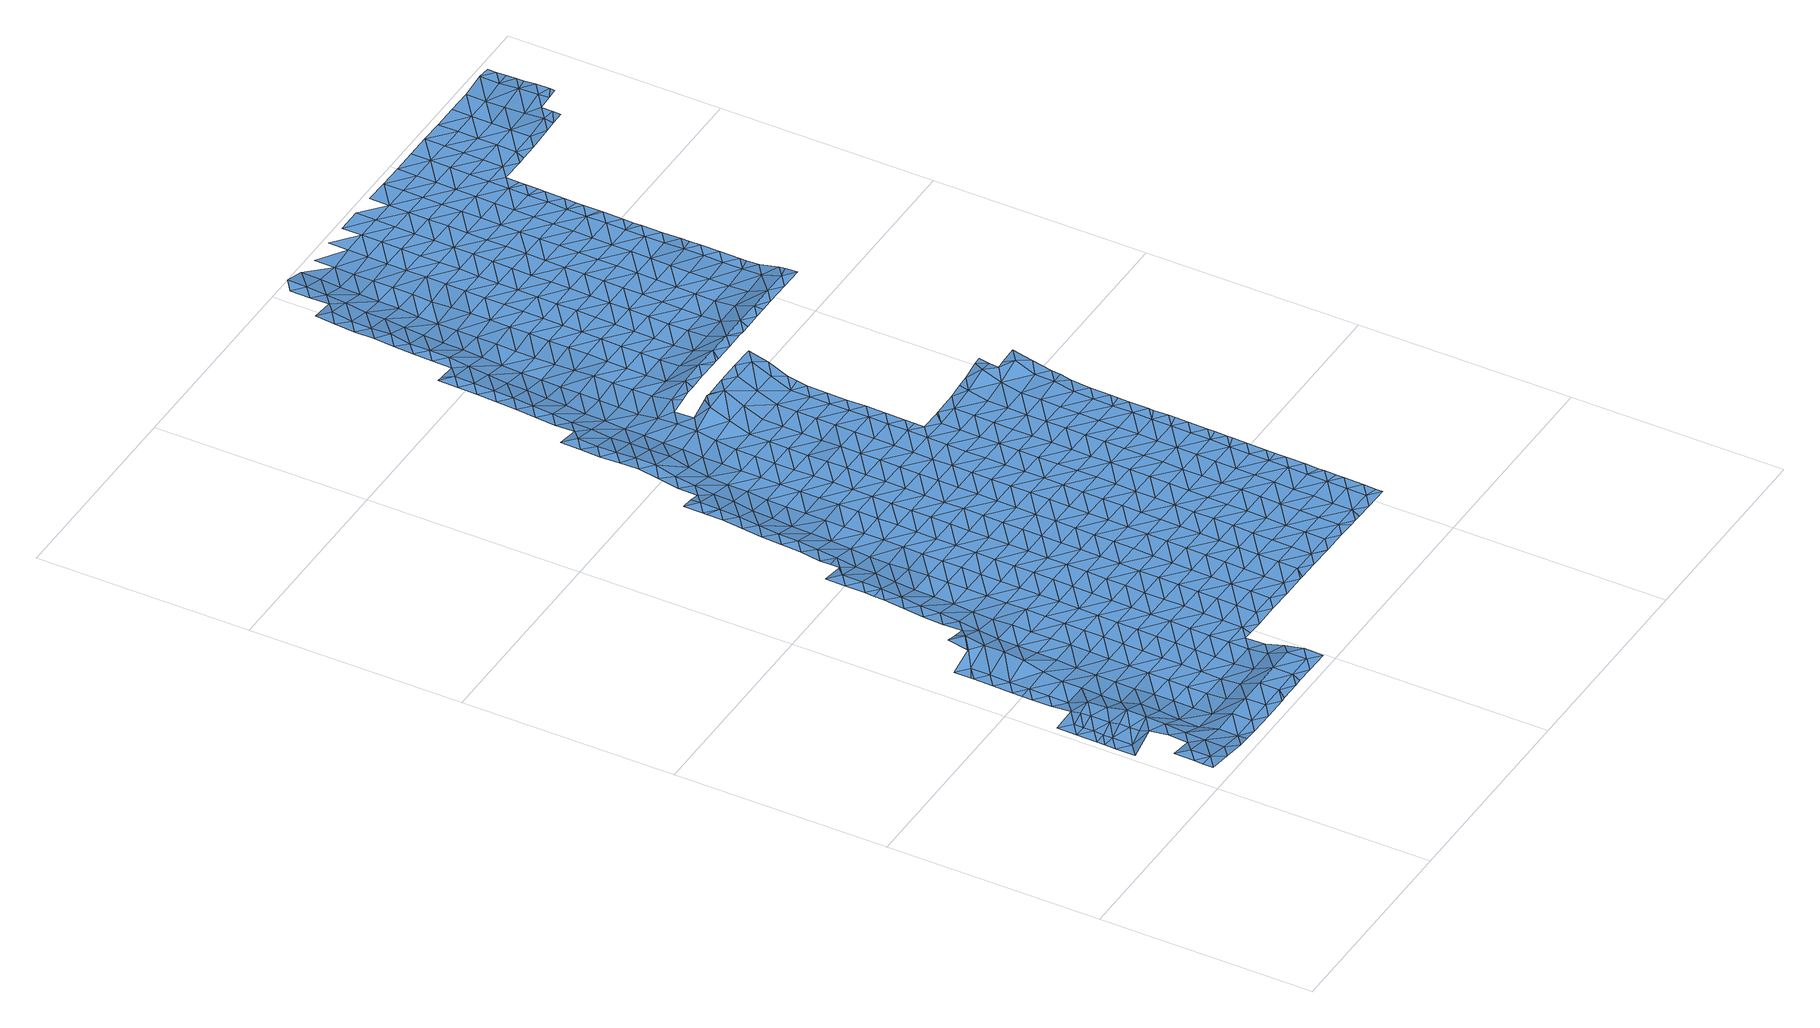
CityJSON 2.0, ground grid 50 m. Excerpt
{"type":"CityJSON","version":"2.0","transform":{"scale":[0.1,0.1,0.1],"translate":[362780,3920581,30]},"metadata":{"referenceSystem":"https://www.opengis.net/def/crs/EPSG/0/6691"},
"CityObjects":{
"waterbody1":{"type":"WaterBody","attributes":{"name":"9","class":"1140","function":"1","WaterBodyRiverFloodingRiskAttribute.description":"5","WaterBodyRiverFloodingRiskAttribute.rankOrg":"2","WaterBodyRiverFloodingRiskAttribute.adminType":"2","WaterBodyRiverFloodingRiskAttribute.scale":"L1"},"geometry":[{"type":"MultiSurface","lod":"1","boundaries":[[[0,1,2]],[[0,3,1]],[[2,4,5]],[[3,6,1]],[[2,1,4]],[[7,5,4]],[[6,8,1]],[[1,9,4]],[[9,7,4]],[[1,8,9]],[[6,10,8]],[[11,12,13]],[[7,14,15]],[[7,9,14]],[[11,13,16]],[[14,17,15]],[[18,8,10]],[[19,12,11]],[[20,15,17]],[[9,8,18]],[[16,21,11]],[[9,22,14]],[[23,24,25]],[[26,19,11]],[[24,20,17]],[[23,20,24]],[[18,10,27]],[[28,17,14]],[[26,11,21]],[[9,18,22]],[[22,28,14]],[[29,25,30]],[[31,18,27]],[[25,24,30]],[[21,29,30]],[[32,21,30]],[[26,21,32]],[[24,17,33]],[[34,35,26]],[[33,17,28]],[[33,36,24]],[[35,34,37]],[[34,26,32]],[[18,31,38]],[[22,39,28]],[[22,18,39]],[[30,24,40]],[[41,37,42]],[[39,18,38]],[[37,34,42]],[[28,43,33]],[[24,36,40]],[[44,34,32]],[[32,30,45]],[[38,31,46]],[[47,41,48]],[[41,42,48]],[[45,30,40]],[[49,50,47]],[[28,39,43]],[[43,51,33]],[[33,52,36]],[[34,53,42]],[[50,49,54]],[[49,47,48]],[[46,55,38]],[[44,32,45]],[[44,53,34]],[[56,57,54]],[[58,48,42]],[[36,59,40]],[[56,54,49]],[[52,59,36]],[[53,58,42]],[[33,51,52]],[[39,38,60]],[[48,58,49]],[[40,61,45]],[[62,57,56]],[[60,38,55]],[[43,39,60]],[[63,57,62]],[[59,61,40]],[[49,64,56]],[[45,65,44]],[[58,64,49]],[[66,67,68]],[[55,46,69]],[[66,63,67]],[[67,63,62]],[[61,65,45]],[[70,52,51]],[[43,60,71]],[[51,43,72]],[[64,73,56]],[[56,74,62]],[[43,71,72]],[[73,74,56]],[[75,59,52]],[[53,76,58]],[[53,44,76]],[[62,77,67]],[[78,79,69]],[[68,67,80]],[[55,69,79]],[[81,64,58]],[[51,72,70]],[[74,77,62]],[[44,65,76]],[[60,55,82]],[[59,83,61]],[[82,55,79]],[[52,70,75]],[[61,83,65]],[[81,58,76]],[[71,60,84]],[[64,85,73]],[[80,67,77]],[[79,78,86]],[[83,59,75]],[[60,82,84]],[[80,87,88]],[[72,89,70]],[[65,90,76]],[[85,64,81]],[[72,71,89]],[[83,90,65]],[[85,91,73]],[[73,92,74]],[[93,88,87]],[[80,77,87]],[[71,84,89]],[[70,94,75]],[[95,79,86]],[[96,93,87]],[[74,97,77]],[[82,79,95]],[[81,76,98]],[[82,99,84]],[[94,70,89]],[[92,97,74]],[[75,100,83]],[[95,86,101]],[[73,91,92]],[[102,87,77]],[[76,90,98]],[[98,103,81]],[[81,104,85]],[[103,104,81]],[[84,105,89]],[[100,75,94]],[[97,102,77]],[[83,106,90]],[[107,95,101]],[[96,87,108]],[[82,95,99]],[[85,104,91]],[[102,108,87]],[[89,109,94]],[[106,83,100]],[[84,99,105]],[[91,110,92]],[[106,111,90]],[[112,100,94]],[[113,95,107]],[[110,91,104]],[[89,105,109]],[[98,90,114]],[[108,115,116]],[[110,117,92]],[[92,118,97]],[[99,95,113]],[[114,119,98]],[[108,102,115]],[[120,94,109]],[[121,106,100]],[[90,111,114]],[[103,98,119]],[[122,113,107]],[[116,123,124]],[[97,125,102]],[[116,115,123]],[[118,92,117]],[[94,120,112]],[[99,113,126]],[[105,99,127]],[[128,115,102]],[[106,129,111]],[[104,103,130]],[[104,131,110]],[[132,124,133]],[[99,126,127]],[[124,123,133]],[[125,97,118]],[[100,112,121]],[[128,123,115]],[[103,119,130]],[[109,105,134]],[[109,135,120]],[[136,137,132]],[[138,113,122]],[[136,132,133]],[[126,113,138]],[[131,104,130]],[[105,127,134]],[[117,110,131]],[[128,102,125]],[[106,121,129]],[[139,133,123]],[[140,119,114]],[[141,142,137]],[[120,143,112]],[[114,111,144]],[[136,141,137]],[[142,141,145]],[[127,126,146]],[[109,134,135]],[[147,148,117]],[[126,138,146]],[[111,129,144]],[[112,149,121]],[[150,151,145]],[[119,152,130]],[[117,131,147]],[[118,117,148]],[[127,153,134]],[[123,128,139]],[[139,154,133]],[[153,127,146]],[[150,145,141]],[[152,131,130]],[[120,135,143]],[[125,118,148]],[[114,144,140]],[[136,133,154]],[[121,155,129]],[[156,135,134]],[[151,157,158]],[[154,159,136]],[[136,160,141]],[[156,134,153]],[[157,151,150]],[[161,147,131]],[[112,143,149]],[[128,125,162]],[[129,155,144]],[[119,140,152]],[[163,150,141]],[[125,148,162]],[[157,164,158]],[[156,165,135]],[[135,165,143]],[[121,149,155]],[[139,128,166]],[[160,136,159]],[[160,163,141]],[[147,167,148]],[[168,154,139]],[[131,152,161]],[[128,162,166]],[[140,144,169]],[[170,162,148]],[[143,171,149]],[[140,172,152]],[[167,147,161]],[[157,150,163]],[[165,171,143]],[[173,139,166]],[[144,155,169]],[[169,172,140]],[[174,159,154]],[[156,175,165]],[[164,157,176]],[[177,161,152]],[[178,166,162]],[[149,179,155]],[[168,139,173]],[[170,148,167]],[[157,180,176]],[[171,179,149]],[[172,177,152]],[[175,181,165]],[[157,163,180]],[[174,154,168]],[[174,182,159]],[[183,167,161]],[[178,162,170]],[[176,184,185]],[[186,163,160]],[[180,184,176]],[[166,187,173]],[[184,188,185]],[[160,159,182]],[[169,155,189]],[[190,183,161]],[[191,187,166]],[[190,161,177]],[[182,186,160]],[[191,166,178]],[[155,179,189]],[[192,193,188]],[[194,180,163]],[[167,195,170]],[[184,192,188]],[[173,196,168]],[[197,198,165]],[[165,181,197]],[[183,195,167]],[[199,169,189]],[[187,196,173]],[[171,165,198]],[[171,200,179]],[[172,169,201]],[[202,184,180]],[[170,203,178]],[[204,197,181]],[[168,205,174]],[[201,169,199]],[[195,203,170]],[[206,193,207]],[[196,205,168]],[[193,192,207]],[[177,172,208]],[[177,209,190]],[[163,186,194]],[[178,210,191]],[[174,211,182]],[[206,212,213]],[[212,206,207]],[[171,198,200]],[[203,210,178]],[[214,199,189]],[[172,201,208]],[[205,211,174]],[[202,180,194]],[[192,184,202]],[[189,179,215]],[[190,216,183]],[[192,217,207]],[[191,218,187]],[[182,219,186]],[[215,179,200]],[[213,220,221]],[[204,222,197]],[[210,218,191]],[[223,201,199]],[[177,208,209]],[[211,219,182]],[[219,194,186]],[[213,212,220]],[[183,224,195]],[[207,225,212]],[[187,226,196]],[[222,227,197]],[[192,202,217]],[[214,189,215]],[[221,228,229]],[[214,223,199]],[[216,224,183]],[[230,208,201]],[[190,209,216]],[[198,197,227]],[[231,202,194]],[[195,224,203]],[[198,232,200]],[[221,220,228]],[[196,226,205]],[[233,234,229]],[[235,222,204]],[[212,236,220]],[[219,231,194]],[[207,217,225]],[[225,236,212]],[[234,233,237]],[[208,230,209]],[[238,217,202]],[[203,239,210]],[[229,228,233]],[[187,218,226]],[[205,240,211]],[[224,239,203]],[[226,240,205]],[[215,200,232]],[[236,241,220]],[[242,216,209]],[[198,227,232]],[[243,218,210]],[[201,223,230]],[[244,237,245]],[[237,233,245]],[[230,242,209]],[[211,246,219]],[[238,202,231]],[[239,243,210]],[[240,246,211]],[[247,227,222]],[[214,215,248]],[[228,220,249]],[[228,250,233]],[[251,224,216]],[[252,226,218]],[[214,253,223]],[[247,222,235]],[[244,245,254]],[[255,231,219]],[[215,232,248]],[[249,250,228]],[[243,252,218]],[[225,256,236]],[[220,241,249]],[[246,255,219]],[[217,238,257]],[[225,217,256]],[[258,230,223]],[[233,259,245]],[[227,260,232]],[[253,214,248]],[[261,240,226]],[[251,216,242]],[[245,262,254]],[[224,263,239]],[[256,217,257]],[[253,258,223]],[[252,261,226]],[[255,264,231]],[[231,265,238]],[[266,242,230]],[[263,224,251]],[[227,247,260]],[[264,265,231]],[[260,267,232]],[[268,243,239]],[[269,257,238]],[[247,235,270]],[[261,271,240]],[[240,272,246]],[[233,250,259]],[[236,256,273]],[[262,245,259]],[[241,236,274]],[[275,268,239]],[[276,253,248]],[[271,272,240]],[[277,251,242]],[[265,269,238]],[[248,232,278]],[[279,252,243]],[[230,258,266]],[[239,263,275]],[[280,256,257]],[[236,273,274]],[[281,250,249]],[[246,282,255]],[[278,232,267]],[[262,283,284]],[[249,241,285]],[[286,260,247]],[[268,279,243]],[[283,262,259]],[[287,242,266]],[[272,282,246]],[[288,247,270]],[[269,280,257]],[[280,273,256]],[[289,261,252]],[[253,290,258]],[[285,241,274]],[[251,291,263]],[[288,286,247]],[[292,288,270]],[[293,259,250]],[[255,294,264]],[[276,248,278]],[[277,242,287]],[[284,295,296]],[[297,266,258]],[[282,294,255]],[[284,283,295]],[[281,249,285]],[[298,274,273]],[[299,300,296]],[[259,293,283]],[[264,301,265]],[[290,253,276]],[[302,288,292]],[[289,252,279]],[[299,296,295]],[[251,277,291]],[[294,301,264]],[[267,260,303]],[[293,250,281]],[[275,263,304]],[[305,269,265]],[[306,273,280]],[[271,261,307]],[[271,308,272]],[[303,260,286]],[[309,310,300]],[[297,311,266]],[[311,277,287]],[[304,312,275]],[[258,290,297]],[[263,291,304]],[[301,305,265]],[[278,267,313]],[[305,280,269]],[[298,273,306]],[[261,289,307]],[[285,274,298]],[[287,266,311]],[[314,281,285]],[[300,299,309]],[[295,283,315]],[[268,275,312]],[[268,316,279]],[[317,286,288]],[[315,283,293]],[[313,267,303]],[[276,278,313]],[[310,318,319]],[[316,289,279]],[[276,320,290]],[[308,271,307]],[[282,272,308]],[[318,310,309]],[[321,306,280]],[[282,322,294]],[[299,295,323]],[[314,285,298]],[[308,322,282]],[[281,324,293]],[[288,302,317]],[[314,324,281]],[[291,277,325]],[[295,315,323]],[[316,268,312]],[[320,276,313]],[[319,326,327]],[[291,328,304]],[[326,319,318]],[[289,329,307]],[[277,311,325]],[[325,328,291]],[[294,330,301]],[[321,280,305]],[[322,330,294]],[[303,286,331]],[[297,290,332]],[[333,318,309]],[[331,286,317]],[[324,334,293]],[[335,313,303]],[[299,323,336]],[[332,290,320]],[[309,299,337]],[[302,338,317]],[[297,339,311]],[[304,340,312]],[[329,289,316]],[[298,306,341]],[[342,314,298]],[[307,343,308]],[[344,327,345]],[[315,293,334]],[[301,346,305]],[[327,326,345]],[[337,299,336]],[[341,306,321]],[[330,346,301]],[[347,323,315]],[[348,326,318]],[[349,325,311]],[[339,297,332]],[[340,304,328]],[[303,331,350]],[[351,321,305]],[[313,352,320]],[[308,353,322]],[[354,317,338]],[[340,355,312]],[[333,309,337]],[[342,298,341]],[[307,329,343]],[[348,345,326]],[[356,344,345]],[[335,303,350]],[[346,351,305]],[[335,352,313]],[[357,336,323]],[[342,358,314]],[[315,334,359]],[[355,360,312]],[[317,361,331]],[[320,362,332]],[[353,308,343]],[[311,339,349]],[[349,363,325]],[[316,312,360]],[[364,341,321]],[[348,318,333]],[[353,365,322]],[[322,366,330]],[[361,350,331]],[[315,359,347]],[[317,354,367]],[[351,368,321]],[[324,314,369]],[[370,356,345]],[[371,339,332]],[[348,370,345]],[[372,340,328]],[[328,325,373]],[[357,374,336]],[[329,316,375]],[[376,342,341]],[[314,358,369]],[[377,359,334]],[[330,378,346]],[[323,347,357]],[[362,320,352]],[[373,325,363]],[[317,367,361]],[[334,324,379]],[[375,316,360]],[[337,336,374]],[[375,380,329]],[[381,349,339]],[[354,382,367]],[[383,355,340]],[[364,321,368]],[[379,324,369]],[[322,365,366]],[[384,351,346]],[[374,385,337]],[[343,329,380]],[[335,350,386]],[[387,352,335]],[[371,332,362]],[[372,328,373]],[[386,350,361]],[[359,388,347]],[[333,337,385]],[[333,389,348]],[[378,384,346]],[[390,360,355]],[[391,356,370]],[[376,341,364]],[[392,356,391]],[[377,334,379]],[[330,366,378]],[[385,389,333]],[[353,343,393]],[[394,395,392]],[[358,342,396]],[[363,349,381]],[[367,397,361]],[[391,394,392]],[[387,335,386]],[[383,390,355]],[[352,398,362]],[[339,371,381]],[[397,367,382]],[[340,372,383]],[[384,399,351]],[[387,398,352]],[[360,390,375]],[[396,342,376]],[[343,380,393]],[[388,359,377]],[[370,348,389]],[[365,353,400]],[[401,379,369]],[[365,402,366]],[[403,386,361]],[[368,351,399]],[[369,358,404]],[[405,406,363]],[[406,372,373]],[[394,407,395]],[[357,347,408]],[[405,363,381]],[[395,407,409]],[[389,410,370]],[[397,403,361]],[[411,397,382]],[[399,412,368]],[[398,413,362]],[[404,358,396]],[[353,393,400]],[[404,401,369]],[[373,363,406]],[[408,347,388]],[[374,357,408]],[[414,376,364]],[[391,370,410]],[[415,394,391]],[[366,416,378]],[[364,368,412]],[[371,362,413]],[[417,381,371]],[[418,419,409]],[[420,383,372]],[[380,375,421]],[[386,422,387]],[[421,375,390]],[[412,414,364]],[[414,396,376]],[[418,409,407]],[[365,400,402]],[[377,379,401]],[[406,420,372]],[[378,416,384]],[[385,374,423]],[[424,422,386]],[[423,374,408]],[[411,425,397]],[[424,386,403]],[[394,426,407]],[[427,390,383]],[[418,428,419]],[[417,371,413]],[[393,380,429]],[[430,405,381]],[[391,410,415]],[[431,399,384]],[[429,380,421]],[[417,432,381]],[[433,404,396]],[[366,402,416]],[[388,377,434]],[[435,408,388]],[[436,419,428]],[[389,385,437]],[[434,377,401]],[[416,431,384]],[[437,385,423]],[[438,421,390]],[[428,439,436]],[[400,393,440]],[[441,397,425]],[[394,415,426]],[[436,439,442]],[[398,387,443]],[[407,444,418]],[[445,412,399]],[[383,420,427]],[[433,396,414]],[[393,429,440]],[[410,389,446]],[[403,397,441]],[[404,447,401]],[[431,445,399]],[[448,441,425]],[[423,408,449]],[[446,389,437]],[[450,415,410]],[[403,451,424]],[[452,407,426]],[[388,434,435]],[[387,422,443]],[[453,454,442]],[[413,455,417]],[[381,432,430]],[[402,400,456]],[[457,420,406]],[[458,437,423]],[[438,390,427]],[[413,398,455]],[[459,429,421]],[[406,405,460]],[[461,434,401]],[[447,404,433]],[[400,440,456]],[[458,423,449]],[[462,422,424]],[[442,439,453]],[[463,408,435]],[[453,464,454]],[[455,398,443]],[[444,465,418]],[[445,466,412]],[[412,467,414]],[[468,410,446]],[[449,408,463]],[[447,461,401]],[[469,426,415]],[[407,452,444]],[[470,439,428]],[[405,430,460]],[[403,441,451]],[[451,462,424]],[[471,421,438]],[[428,418,465]],[[466,467,412]],[[472,440,429]],[[448,473,441]],[[420,474,427]],[[450,410,468]],[[402,456,475]],[[416,402,476]],[[477,435,434]],[[465,470,428]],[[432,417,478]],[[479,446,437]],[[414,480,433]],[[461,481,434]],[[459,421,471]],[[482,437,458]],[[483,430,432]],[[484,464,453]],[[476,402,475]],[[406,460,457]],[[462,485,422]],[[427,474,438]],[[417,455,478]],[[467,480,414]],[[478,486,432]],[[487,449,463]],[[488,456,440]],[[481,477,434]],[[482,479,437]],[[469,415,450]],[[431,416,489]],[[473,490,441]],[[491,468,446]],[[433,492,447]],[[435,493,463]],[[494,471,438]],[[443,495,455]],[[496,482,458]],[[472,429,459]],[[441,497,451]],[[420,457,474]],[[452,426,498]],[[443,422,495]],[[499,484,453]],[[453,439,499]],[[480,492,433]],[[416,476,489]],[[477,493,435]],[[474,494,438]],[[479,491,446]],[[498,426,469]],[[445,431,500]],[[499,439,470]],[[483,432,486]],[[460,430,483]],[[493,501,463]],[[502,450,468]],[[487,463,501]],[[422,485,495]],[[503,459,471]],[[488,440,472]],[[475,456,488]],[[451,504,462]],[[444,452,505]],[[483,506,460]],[[431,489,500]],[[494,503,471]],[[497,441,490]],[[491,502,468]],[[497,504,451]],[[507,482,496]],[[505,452,498]],[[466,445,508]],[[478,455,509]],[[510,470,465]],[[461,447,511]],[[457,460,506]],[[512,469,450]],[[461,513,481]],[[462,504,485]],[[509,455,495]],[[514,472,459]],[[499,515,484]],[[476,475,516]],[[465,444,510]],[[511,447,492]],[[511,513,461]],[[513,477,481]],[[490,473,517]],[[445,500,508]],[[503,514,459]],[[518,479,482]],[[467,519,480]],[[520,484,515]],[[521,501,493]],[[475,488,516]],[[507,518,482]],[[467,466,519]],[[522,523,478]],[[524,499,470]],[[525,500,489]],[[474,457,526]],[[444,505,510]],[[522,478,509]],[[527,488,472]],[[515,528,520]],[[517,529,490]],[[489,476,530]],[[520,528,531]],[[510,524,470]],[[486,478,523]],[[457,506,526]],[[532,493,477]],[[490,533,497]],[[466,508,519]],[[514,527,472]],[[534,525,489]],[[535,491,479]],[[480,536,492]],[[537,521,493]],[[512,450,502]],[[476,516,530]],[[498,469,512]],[[519,536,480]],[[523,538,486]],[[539,515,499]],[[540,508,500]],[[513,532,477]],[[495,541,509]],[[490,529,533]],[[518,535,479]],[[542,506,483]],[[485,504,543]],[[495,485,541]],[[544,500,525]],[[483,486,538]],[[545,511,492]],[[507,546,518]],[[547,516,488]],[[534,489,530]],[[474,526,548]],[[494,474,549]],[[497,550,504]],[[540,500,544]],[[551,502,491]],[[552,531,553]],[[541,485,543]],[[505,498,554]],[[550,497,533]],[[531,528,553]],[[538,542,483]],[[555,519,508]],[[554,498,512]],[[532,556,493]],[[509,557,522]],[[558,518,546]],[[539,499,524]],[[559,547,488]],[[474,548,549]],[[541,557,509]],[[559,488,527]],[[555,508,540]],[[560,530,516]],[[493,556,537]],[[503,494,561]],[[504,562,543]],[[563,504,550]],[[564,512,502]],[[565,552,566]],[[510,505,567]],[[552,553,566]],[[551,491,535]],[[492,536,545]],[[528,515,568]],[[526,506,542]],[[562,504,563]],[[569,523,522]],[[568,515,539]],[[570,525,534]],[[547,560,516]],[[505,554,567]],[[494,549,561]],[[562,571,543]],[[572,541,543]],[[565,573,574]],[[513,511,575]],[[528,576,553]],[[514,503,577]],[[536,519,578]],[[514,579,527]],[[575,511,545]],[[558,580,518]],[[519,555,578]],[[581,554,512]],[[530,582,534]],[[524,510,583]],[[584,569,522]],[[518,580,535]],[[569,538,523]],[[565,566,573]],[[564,502,551]],[[585,576,528]],[[548,526,586]],[[587,545,536]],[[556,588,537]],[[585,528,568]],[[543,571,572]],[[586,526,542]],[[560,582,530]],[[510,567,583]],[[503,561,577]],[[522,557,584]],[[589,557,541]],[[532,513,590]],[[553,591,566]],[[572,589,541]],[[527,592,559]],[[590,513,575]],[[536,578,587]],[[570,534,593]],[[594,574,595]],[[574,573,595]],[[581,512,564]],[[576,591,553]],[[549,548,596]],[[597,567,554]],[[532,598,556]],[[580,599,535]],[[535,600,551]],[[596,548,586]],[[545,601,575]],[[524,583,602]],[[514,577,579]],[[539,524,603]],[[569,604,538]],[[539,605,568]],[[559,592,547]],[[606,584,557]],[[601,545,587]],[[593,534,582]],[[599,600,535]],[[607,606,557]],[[608,594,595]],[[609,597,554]],[[607,557,589]],[[610,594,608]],[[542,538,604]],[[609,554,581]],[[532,590,611]],[[561,549,612]],[[613,583,567]],[[580,558,614]],[[524,602,603]],[[551,615,564]],[[601,616,575]],[[617,586,542]],[[612,549,596]],[[575,616,590]],[[527,579,592]],[[568,618,585]],[[547,619,560]],[[620,569,584]],[[598,532,611]],[[573,566,621]],[[556,598,588]],[[606,620,584]],[[600,615,551]],[[592,619,547]],[[582,622,593]],[[623,617,542]],[[577,561,624]],[[625,580,614]],[[616,626,590]],[[539,603,605]],[[623,542,604]],[[564,627,581]],[[628,596,586]],[[566,591,621]],[[624,561,612]],[[585,629,576]],[[560,630,582]],[[631,604,569]],[[595,573,632]],[[595,633,608]],[[615,627,564]],[[619,630,560]],[[611,590,634]],[[610,608,635]],[[613,567,597]],[[580,636,599]],[[637,569,620]],[[617,628,586]],[[590,626,634]],[[632,573,621]],[[636,580,625]],[[579,577,638]],[[568,605,618]],[[576,629,591]],[[581,639,609]],[[640,612,596]],[[602,583,641]],[[611,642,598]],[[569,637,631]],[[643,623,604]],[[577,624,638]],[[642,611,634]],[[627,639,581]],[[639,597,609]],[[644,643,604]],[[636,625,645]],[[641,583,613]],[[644,604,631]],[[628,640,596]],[[603,646,605]],[[588,598,647]],[[585,618,629]],[[582,648,622]],[[595,632,633]],[[603,602,646]],[[635,608,633]],[[649,617,623]],[[579,638,650]],[[600,599,651]],[[592,579,652]],[[647,598,642]],[[643,649,623]],[[582,630,648]],[[653,613,597]],[[651,599,636]],[[621,591,654]],[[624,612,640]],[[655,632,621]],[[602,641,646]],[[652,579,650]],[[651,656,600]],[[605,657,618]],[[591,629,654]],[[649,658,617]],[[636,645,659]],[[615,600,656]],[[619,592,660]],[[661,641,613]],[[617,662,628]],[[663,635,664]],[[635,633,664]],[[653,597,639]],[[638,624,665]],[[622,648,666]],[[667,633,632]],[[660,592,652]],[[656,668,615]],[[618,669,629]],[[655,621,654]],[[665,624,640]],[[664,670,663]],[[605,646,657]],[[657,669,618]],[[617,658,662]],[[663,670,671]],[[665,672,638]],[[673,651,636]],[[674,640,628]],[[627,615,668]],[[630,619,675]],[[676,646,641]],[[677,674,628]],[[677,628,662]],[[661,613,653]],[[673,636,659]],[[650,638,672]],[[675,619,660]],[[668,678,627]],[[648,630,675]],[[679,654,629]],[[667,632,655]],[[661,676,641]],[[666,648,680]],[[639,627,678]],[[674,681,640]],[[682,671,670]],[[683,657,646]],[[684,656,651]],[[640,681,665]],[[664,633,685]],[[652,650,686]],[[687,673,659]],[[678,688,639]],[[648,689,680]],[[685,633,667]],[[686,650,672]],[[676,683,646]],[[690,670,664]],[[629,669,691]],[[689,648,675]],[[654,692,655]],[[681,693,665]],[[653,639,688]],[[694,651,673]],[[695,668,656]],[[665,696,672]],[[679,629,691]],[[679,692,654]],[[697,690,664]],[[660,652,698]],[[699,669,657]],[[700,675,660]],[[701,667,655]],[[697,664,685]],[[702,682,670]],[[696,665,693]],[[684,651,694]],[[652,686,698]],[[703,704,653]],[[705,699,657]],[[706,680,689]],[[672,707,686]],[[692,701,655]],[[675,708,689]],[[705,657,683]],[[673,687,709]],[[653,688,703]],[[661,653,704]],[[661,710,676]],[[700,660,698]],[[672,696,707]],[[695,656,684]],[[700,711,675]],[[712,698,686]],[[704,710,661]],[[713,706,689]],[[714,694,673]],[[699,715,669]],[[678,668,716]],[[713,689,708]],[[717,679,691]],[[676,718,683]],[[670,690,702]],[[691,669,715]],[[686,707,712]],[[708,675,711]],[[685,667,719]],[[720,714,673]],[[716,668,695]],[[673,709,720]],[[710,718,676]],[[718,705,683]],[[721,706,713]],[[722,698,712]],[[688,678,723]],[[667,701,719]],[[700,698,724]],[[709,725,720]],[[726,708,711]],[[679,727,692]],[[697,685,728]],[[684,694,714]],[[698,722,724]],[[723,678,716]],[[729,699,705]],[[717,691,715]],[[717,727,679]],[[700,730,711]],[[728,685,719]],[[703,688,731]],[[730,700,724]],[[692,727,701]],[[725,732,720]],[[733,726,711]],[[690,697,734]],[[695,684,735]],[[731,688,723]],[[704,703,731]],[[736,715,699]],[[737,719,701]],[[738,711,730]],[[734,697,728]],[[729,705,718]],[[684,714,735]],[[702,690,734]],[[711,738,733]],[[716,695,739]],[[732,740,720]],[[710,704,741]],[[742,714,720]],[[736,699,729]],[[695,735,739]],[[715,743,717]],[[737,701,727]],[[704,731,741]],[[741,744,710]],[[719,745,728]],[[736,743,715]],[[740,742,720]],[[723,716,746]],[[718,710,744]],[[747,729,718]],[[748,740,732]],[[716,739,746]],[[745,719,737]],[[744,747,718]],[[727,717,749]],[[734,728,750]],[[735,714,751]],[[723,746,752]],[[731,723,753]],[[750,728,745]],[[754,740,748]],[[717,743,749]],[[751,714,742]],[[753,723,752]],[[755,756,729]],[[737,727,757]],[[758,734,759]],[[739,735,760]],[[757,727,749]],[[741,731,761]],[[741,762,744]],[[759,734,750]],[[729,747,755]],[[736,729,756]],[[736,763,743]],[[757,764,737]],[[737,765,745]],[[766,742,740]],[[760,735,751]],[[746,739,760]],[[754,766,740]],[[761,731,753]],[[756,763,736]],[[764,765,737]],[[767,750,745]],[[752,746,768]],[[762,741,761]],[[762,769,744]],[[769,755,747]],[[765,767,745]],[[746,760,768]],[[770,757,749]],[[747,744,769]],[[749,743,771]],[[751,742,772]],[[750,773,759]],[[772,742,766]],[[754,774,766]],[[767,773,750]],[[773,775,759]],[[743,763,771]],[[752,768,776]],[[753,752,777]],[[757,770,764]],[[760,751,778]],[[777,752,776]],[[761,753,777]],[[779,780,755]],[[780,763,756]],[[770,749,771]],[[751,772,778]],[[777,781,761]],[[755,769,779]],[[756,755,780]],[[768,760,782]],[[762,761,781]],[[783,769,762]],[[765,764,784]],[[785,766,774]],[[760,778,782]],[[763,786,771]],[[781,783,762]],[[765,787,767]],[[780,786,763]],[[764,770,784]],[[784,787,765]],[[785,788,766]],[[789,779,769]],[[772,788,778]],[[772,766,788]],[[768,782,790]],[[776,768,791]],[[792,785,774]],[[787,793,767]],[[791,768,790]],[[770,771,794]],[[795,781,777]],[[773,767,793]],[[796,797,773]],[[777,776,798]],[[799,784,770]],[[769,783,789]],[[771,786,794]],[[793,796,773]],[[782,778,800]],[[798,776,791]],[[800,778,788]],[[801,802,779]],[[803,799,770]],[[803,770,794]],[[804,787,784]],[[779,789,801]],[[780,779,802]],[[780,805,786]],[[785,806,788]],[[807,785,792]],[[790,782,808]],[[795,777,798]],[[783,781,795]],[[808,782,800]],[[802,805,780]],[[785,807,806]],[[786,805,794]],[[809,797,796]],[[791,790,810]],[[811,788,806]],[[789,783,812]],[[800,788,811]],[[810,790,808]],[[804,784,799]],[[804,813,787]],[[783,795,812]],[[793,813,796]],[[800,814,808]],[[793,787,813]],[[798,791,815]],[[800,811,816]],[[801,789,817]],[[815,791,810]],[[803,794,818]],[[800,816,814]],[[789,812,817]],[[796,819,809]],[[814,820,808]],[[794,805,818]],[[803,821,799]],[[808,820,810]],[[813,819,796]],[[802,801,822]],[[823,803,818]],[[798,815,824]],[[795,798,825]],[[799,821,804]],[[801,817,822]],[[822,826,802]],[[820,827,810]],[[810,827,815]],[[812,795,825]],[[805,802,826]],[[821,803,823]],[[798,824,825]],[[805,828,818]],[[827,829,815]],[[826,828,805]],[[829,830,815]],[[815,830,824]],[[813,804,831]],[[832,823,818]],[[812,825,833]],[[817,812,834]],[[835,825,824]],[[830,835,824]],[[804,821,831]],[[812,833,834]],[[819,813,836]],[[822,837,826]],[[836,813,831]],[[822,817,837]],[[818,828,838]],[[819,839,840]],[[841,825,835]],[[832,818,838]],[[832,842,823]],[[842,831,821]],[[833,825,841]],[[817,834,837]],[[843,839,819]],[[843,819,836]],[[844,834,833]],[[821,823,842]],[[845,833,841]],[[828,826,846]],[[847,838,828]],[[846,826,837]],[[833,845,844]],[[831,848,836]],[[842,848,831]],[[849,834,844]],[[837,834,849]],[[847,828,846]],[[836,850,843]],[[847,851,838]],[[838,852,832]],[[848,850,836]],[[853,837,849]],[[854,837,853]],[[846,837,854]],[[832,852,842]],[[843,855,839]],[[846,854,856]],[[857,848,842]],[[847,846,858]],[[858,846,856]],[[838,851,852]],[[843,850,855]],[[851,847,859]],[[857,842,852]],[[847,858,859]],[[860,839,855]],[[851,861,852]],[[862,851,859]],[[863,864,848]],[[851,862,861]],[[848,857,863]],[[861,865,852]],[[850,848,864]],[[852,866,857]],[[864,867,850]],[[867,860,855]],[[852,865,866]],[[855,850,867]],[[866,868,857]],[[857,868,863]],[[867,869,860]],[[864,863,870]],[[870,863,868]],[[866,871,868]],[[867,864,872]],[[872,864,870]],[[871,873,868]],[[874,870,868]],[[867,872,875]],[[869,867,876]],[[877,873,871]],[[867,875,876]],[[874,868,873]],[[872,870,874]],[[878,873,877]],[[874,879,872]],[[875,872,879]],[[880,876,875]],[[880,875,879]],[[881,873,878]],[[873,882,874]],[[880,883,876]],[[882,879,874]],[[884,881,878]],[[882,873,881]],[[885,880,879]],[[886,885,879]],[[885,883,880]],[[879,882,886]],[[887,881,884]],[[885,888,883]],[[882,881,887]],[[889,887,884]],[[882,887,890]],[[886,882,891]],[[886,892,885]],[[893,887,889]],[[882,890,891]],[[894,890,887]],[[893,889,895]],[[894,887,893]],[[886,891,892]],[[888,885,896]],[[885,892,896]],[[897,890,894]],[[898,897,894]],[[891,890,899]],[[899,890,897]],[[892,891,899]],[[900,896,892]],[[892,899,901]],[[897,898,902]],[[902,898,903]],[[897,904,899]],[[900,892,901]],[[897,902,904]],[[899,905,901]],[[906,905,899]],[[899,904,906]],[[907,901,905]],[[900,901,908]],[[901,907,908]],[[908,909,900]]]}]},
"waterbody2":{"type":"WaterBody","attributes":{"name":"9","class":"1140","function":"1","WaterBodyRiverFloodingRiskAttribute.description":"5","WaterBodyRiverFloodingRiskAttribute.rankOrg":"1","WaterBodyRiverFloodingRiskAttribute.adminType":"2","WaterBodyRiverFloodingRiskAttribute.scale":"L1"},"geometry":[{"type":"MultiSurface","lod":"1","boundaries":[[[910,911,912]],[[16,912,21]],[[25,912,911]],[[29,912,25]],[[912,29,21]],[[911,23,25]],[[23,911,20]],[[20,911,913]],[[910,913,911]],[[914,910,912]],[[16,914,912]],[[914,16,13]]]}]},
"waterbody3":{"type":"WaterBody","attributes":{"name":"9","class":"1140","function":"1","WaterBodyRiverFloodingRiskAttribute.description":"5","WaterBodyRiverFloodingRiskAttribute.rankOrg":"3","WaterBodyRiverFloodingRiskAttribute.adminType":"2","WaterBodyRiverFloodingRiskAttribute.scale":"L1"},"geometry":[{"type":"MultiSurface","lod":"1","boundaries":[[[915,12,19]],[[35,19,26]],[[12,915,916]],[[35,37,915]],[[19,35,915]],[[37,916,915]]]}]}
},
"vertices":[
[8,39,55],[37,37,55],[9,60,55],[8,14,55],[37,83,55],[9,107,55],[65,13,46],[66,106,46],[93,36,42],[94,82,42],[121,12,38],[41,314,14],[13,338,14],[12,291,14],[95,128,44],[67,152,47],[40,291,14],[95,175,49],[150,35,33],[41,337,14],[67,198,40],[69,291,26],[151,81,33],[68,221,32],[96,221,49],[68,244,32],[70,337,25],[148,12,36],[151,127,20],[68,267,32],[97,267,49],[178,12,34],[98,313,38],[152,174,22],[98,359,35],[70,360,25],[153,220,26],[70,383,19],[207,34,35],[208,80,35],[154,266,26],[71,429,14],[99,406,14],[208,127,16],[155,359,13],[154,312,13],[235,11,35],[72,475,14],[100,452,14],[100,498,14],[72,499,14],[209,173,13],[210,219,13],[156,405,14],[72,522,14],[264,33,36],[101,544,14],[73,568,14],[156,451,14],[210,265,13],[264,80,36],[211,311,10],[102,591,14],[74,614,14],[157,497,20],[212,358,9],[74,621,14],[103,637,14],[75,660,14],[292,10,37],[266,218,13],[265,126,16],[266,172,13],[158,543,33],[159,590,36],[267,264,13],[212,404,10],[159,636,36],[302,10,38],[320,32,38],[131,659,34],[213,450,10],[321,79,38],[268,311,13],[322,125,17],[214,496,13],[348,9,39],[160,682,42],[131,660,34],[322,171,13],[269,357,13],[215,543,13],[215,589,14],[132,706,42],[323,217,14],[377,32,40],[157,705,36],[216,635,14],[269,403,14],[378,78,40],[324,264,14],[366,9,40],[217,681,19],[270,449,14],[271,495,14],[378,124,19],[325,310,13],[405,8,41],[189,705,28],[379,170,14],[271,542,13],[325,356,14],[381,263,14],[434,31,41],[326,402,14],[217,727,25],[189,751,27],[272,588,12],[273,634,12],[327,448,14],[380,216,14],[381,309,14],[462,7,41],[218,774,29],[190,797,29],[273,680,10],[435,77,41],[435,123,20],[274,727,11],[382,355,14],[327,495,14],[328,541,14],[191,843,32],[219,820,29],[436,169,14],[437,216,14],[220,866,34],[192,890,36],[463,53,41],[275,773,14],[383,448,14],[220,912,37],[192,913,37],[437,262,14],[383,401,14],[192,936,38],[463,100,31],[329,587,14],[330,633,14],[438,308,14],[221,958,38],[193,982,38],[384,494,15],[464,146,17],[276,819,14],[439,354,15],[465,192,14],[222,1005,38],[194,1028,38],[276,865,15],[277,911,17],[385,540,15],[330,679,14],[278,958,21],[246,1027,30],[493,215,14],[331,726,14],[386,586,15],[332,818,14],[439,400,15],[386,632,15],[494,261,14],[440,447,15],[332,772,14],[333,864,14],[486,192,14],[250,1027,30],[441,493,15],[387,679,15],[495,307,15],[278,1004,21],[521,191,14],[334,911,11],[442,585,16],[279,1050,26],[251,1048,29],[334,957,9],[388,771,14],[251,1074,29],[496,353,16],[442,539,16],[388,725,14],[280,1096,30],[252,1120,34],[335,1003,9],[443,632,16],[389,817,14],[550,214,15],[551,260,15],[496,400,15],[552,306,15],[497,446,15],[336,1049,12],[444,678,16],[578,190,15],[390,863,14],[253,1166,35],[281,1142,35],[498,492,16],[498,538,16],[444,724,16],[390,910,14],[281,1189,35],[253,1212,38],[553,399,16],[552,352,16],[499,584,17],[337,1095,14],[445,770,15],[391,956,14],[282,1235,39],[254,1258,42],[607,213,15],[554,445,16],[500,631,17],[337,1142,16],[446,816,15],[608,259,15],[283,1281,43],[255,1305,45],[554,491,16],[392,1002,14],[608,305,15],[283,1327,46],[255,1342,46],[635,189,15],[338,1188,16],[255,1351,46],[393,1048,14],[500,677,16],[447,863,15],[339,1234,19],[555,537,17],[501,723,17],[256,1397,46],[284,1374,46],[447,909,15],[664,212,15],[609,352,16],[339,1280,22],[340,1326,28],[556,584,18],[502,769,16],[610,398,16],[287,1397,41],[448,955,15],[394,1141,12],[393,1095,13],[610,444,16],[341,1373,28],[664,258,15],[503,816,16],[313,1396,36],[556,630,18],[449,1001,15],[449,1047,15],[611,490,17],[665,305,16],[558,722,17],[450,1094,15],[692,189,15],[503,862,15],[504,908,15],[395,1187,12],[395,1233,12],[557,676,17],[666,397,17],[613,583,18],[666,351,16],[559,768,17],[451,1140,15],[397,1326,15],[505,954,16],[342,1419,33],[314,1442,36],[396,1279,12],[721,257,15],[612,536,18],[720,211,15],[559,815,17],[667,443,17],[613,629,18],[700,188,15],[398,1372,15],[505,1000,16],[342,1465,40],[314,1489,45],[668,489,17],[452,1232,14],[343,1511,51],[315,1535,51],[506,1047,15],[748,188,15],[722,304,15],[614,675,18],[507,1093,16],[451,1186,15],[560,861,17],[561,907,17],[344,1558,51],[316,1581,49],[669,536,18],[615,721,18],[722,350,16],[453,1279,13],[398,1418,18],[615,768,18],[777,210,15],[344,1604,48],[316,1627,47],[723,396,17],[508,1139,16],[561,953,16],[399,1464,25],[454,1325,13],[669,582,18],[345,1650,46],[317,1674,48],[670,628,18],[616,814,18],[562,1000,16],[778,257,15],[724,442,17],[401,1603,33],[454,1371,13],[779,349,16],[400,1510,35],[400,1557,35],[803,187,15],[725,489,17],[671,674,18],[508,1185,16],[509,1231,15],[617,860,17],[318,1720,49],[346,1696,49],[563,1046,16],[456,1463,13],[402,1649,30],[725,535,18],[779,303,15],[564,1092,16],[780,395,17],[617,906,17],[805,187,15],[671,720,18],[374,1719,40],[456,1510,15],[510,1278,13],[455,1417,14],[672,767,18],[835,256,15],[781,441,17],[726,581,18],[565,1184,16],[618,952,16],[619,999,16],[834,210,15],[564,1138,16],[510,1324,13],[403,1695,34],[781,488,17],[727,673,18],[727,627,18],[457,1556,15],[673,813,18],[566,1231,15],[512,1416,13],[620,1045,16],[511,1370,13],[674,859,17],[782,534,17],[862,186,15],[728,720,18],[620,1091,16],[458,1602,16],[835,302,15],[836,348,16],[512,1463,19],[459,1648,15],[729,766,18],[403,1742,34],[375,1765,37],[674,905,17],[404,1788,39],[376,1811,40],[566,1277,13],[891,209,15],[837,394,16],[621,1137,16],[675,952,17],[568,1369,13],[676,998,17],[891,255,15],[567,1323,13],[783,580,17],[783,626,17],[405,1834,41],[513,1509,25],[377,1858,43],[459,1694,18],[902,185,15],[622,1183,16],[837,441,16],[622,1230,16],[460,1741,18],[676,1044,16],[838,487,16],[405,1880,45],[377,1904,45],[784,673,18],[730,812,18],[893,347,15],[514,1555,25],[892,301,15],[919,185,15],[461,1787,22],[785,719,18],[406,1926,45],[730,858,17],[840,579,17],[677,1090,16],[839,533,17],[623,1276,14],[569,1415,14],[569,1462,31],[378,1950,46],[515,1601,22],[786,765,17],[407,1973,47],[731,904,17],[947,208,14],[379,1996,47],[893,394,16],[462,1879,26],[678,1136,16],[515,1647,15],[624,1322,14],[935,185,14],[542,1531,31],[517,1740,15],[948,254,14],[461,1833,23],[407,2019,47],[379,2042,47],[894,440,16],[732,951,16],[841,672,17],[543,1578,28],[787,857,16],[840,625,17],[625,1368,14],[949,300,15],[570,1508,48],[394,2042,45],[463,1926,26],[678,1183,16],[679,1229,16],[516,1694,15],[517,1786,16],[464,1972,30],[786,811,17],[788,904,16],[975,184,14],[842,718,17],[732,997,16],[733,1043,16],[626,1461,32],[895,486,16],[572,1647,24],[680,1275,16],[625,1415,15],[571,1600,34],[896,578,16],[436,2042,41],[949,346,15],[896,532,16],[588,1531,47],[788,950,16],[734,1089,16],[1004,207,14],[573,1693,23],[681,1321,15],[627,1507,54],[842,764,16],[950,393,16],[578,1577,36],[1005,253,14],[518,1832,15],[464,2018,35],[735,1136,16],[599,1531,51],[573,1739,23],[843,810,16],[1006,299,14],[519,1878,15],[897,625,16],[599,1577,41],[735,1182,16],[951,439,16],[520,1925,15],[681,1367,15],[574,1785,23],[682,1414,15],[844,857,16],[465,2064,41],[789,996,16],[1032,183,14],[628,1599,44],[736,1228,16],[437,2088,41],[606,1530,51],[952,485,15],[952,531,16],[520,1971,17],[763,1112,16],[898,671,16],[844,903,16],[466,2110,41],[1032,199,14],[790,1042,16],[438,2134,41],[683,1460,32],[1033,230,14],[791,1088,15],[629,1646,24],[737,1274,15],[655,1530,53],[953,577,16],[521,2017,20],[763,1158,16],[1007,392,15],[954,624,16],[1006,346,15],[763,1134,16],[737,1320,15],[618,1576,42],[846,995,15],[898,717,16],[899,763,16],[1034,276,14],[629,1692,22],[438,2180,44],[466,2157,40],[575,1831,19],[764,1204,16],[683,1506,53],[1008,438,15],[656,1576,45],[845,949,15],[847,1041,15],[900,809,16],[1034,322,15],[1034,294,14],[630,1738,22],[439,2226,47],[467,2203,48],[576,1878,17],[522,2063,22],[1009,530,15],[813,1111,16],[1034,335,15],[1035,368,15],[468,2249,45],[440,2273,45],[738,1367,15],[523,2156,24],[901,856,16],[765,1251,16],[901,902,15],[685,1599,46],[631,1784,23],[847,1088,16],[576,1924,17],[1008,484,15],[522,2110,22],[954,670,16],[765,1297,15],[712,1529,53],[1036,414,15],[739,1413,14],[524,2202,27],[902,948,14],[819,1111,16],[440,2319,49],[468,2295,45],[955,716,16],[632,1877,23],[740,1505,53],[686,1645,26],[686,1691,24],[766,1343,15],[577,1970,16],[578,2016,17],[1010,577,16],[578,2062,17],[1036,461,15],[1036,438,15],[469,2341,52],[632,1831,24],[441,2365,52],[739,1459,32],[956,762,15],[633,1923,23],[702,1575,46],[687,1737,24],[767,1389,15],[1011,669,16],[579,2109,17],[903,994,14],[1037,507,15],[524,2248,31],[876,1110,19],[1010,623,16],[957,809,15],[713,1575,46],[767,1413,19],[688,1783,24],[1012,715,15],[580,2155,16],[903,1041,15],[1038,553,15],[525,2294,31],[526,2341,37],[767,1436,23],[498,2364,44],[742,1598,46],[1038,539,15],[957,855,15],[688,1830,25],[1013,761,15],[634,1969,24],[768,1482,42],[1038,599,16],[1038,582,16],[723,1575,46],[634,2015,24],[769,1528,53],[904,1087,24],[1039,646,16],[958,901,15],[742,1644,27],[959,947,16],[689,1876,25],[581,2201,16],[581,2247,20],[743,1690,24],[635,2062,23],[1040,675,16],[770,1574,46],[959,993,16],[690,1922,25],[1040,692,16],[499,2410,42],[527,2387,40],[1013,808,15],[910,1110,25],[582,2294,20],[744,1736,24],[636,2108,23],[527,2433,43],[499,2457,43],[1014,854,15],[798,1597,46],[1041,738,15],[960,1040,24],[690,1968,25],[1040,727,15],[744,1783,25],[637,2200,17],[933,1109,29],[1041,784,15],[528,2479,43],[691,2015,25],[800,1689,24],[583,2340,21],[1015,900,16],[812,1574,47],[745,1829,25],[961,1086,41],[584,2432,24],[637,2154,20],[638,2246,18],[1042,811,15],[799,1643,27],[800,1735,24],[1042,830,15],[583,2386,22],[1015,946,25],[693,2107,25],[1016,993,25],[639,2293,18],[585,2478,24],[746,1875,25],[747,1921,25],[692,2061,25],[974,1109,38],[1043,877,15],[989,1062,36],[826,1573,47],[747,1967,25],[1017,1039,43],[1043,923,19],[989,1085,38],[856,1642,28],[693,2153,25],[801,1782,25],[694,2199,25],[748,2014,25],[639,2339,18],[855,1596,48],[990,1109,41],[1044,947,23],[802,1828,25],[1044,969,25],[845,1573,47],[1006,1062,38],[695,2246,25],[640,2385,17],[749,2060,25],[1045,1015,34],[803,1874,25],[883,1572,48],[1046,1061,43],[641,2431,17],[856,1688,25],[749,2106,25],[695,2292,25],[1045,1017,34],[857,1735,25],[912,1595,48],[803,1920,25],[913,1641,29],[750,2152,25],[804,1967,26],[696,2338,24],[858,1781,25],[805,2013,25],[910,1572,48],[751,2198,26],[697,2384,24],[913,1688,25],[859,1827,26],[859,1873,26],[940,1572,49],[805,2059,25],[806,2105,25],[751,2245,25],[642,2478,17],[698,2430,25],[914,1734,25],[860,1919,26],[861,1966,26],[807,2151,25],[752,2291,25],[753,2337,25],[969,1594,49],[754,2383,25],[915,1780,25],[861,2012,26],[808,2244,26],[808,2198,26],[969,1640,29],[754,2430,25],[997,1571,50],[698,2477,25],[915,1826,26],[916,1872,26],[970,1687,26],[862,2058,26],[863,2104,26],[917,1919,26],[971,1733,26],[917,1965,26],[809,2290,26],[1025,1593,50],[864,2151,26],[810,2336,25],[1026,1640,34],[918,2011,26],[971,1779,26],[972,1825,26],[1053,1570,50],[810,2382,26],[864,2197,26],[974,1918,26],[811,2429,26],[755,2476,25],[973,1872,26],[866,2289,26],[1027,1686,31],[919,2057,26],[920,2103,26],[865,2243,26],[866,2335,26],[920,2150,26],[1054,1616,45],[1054,1600,47],[1027,1732,31],[812,2475,26],[1028,1778,31],[1055,1662,33],[974,1964,26],[867,2382,26],[1055,1708,31],[1029,1824,30],[1055,1691,32],[975,2010,26],[921,2196,26],[868,2428,26],[1056,1755,31],[922,2288,26],[976,2056,26],[922,2242,26],[1030,1871,27],[1030,1917,27],[976,2103,26],[1057,1801,30],[977,2149,26],[1057,1826,30],[1058,1847,29],[923,2335,26],[978,2241,27],[1031,1963,26],[1032,2009,27],[1058,1893,27],[924,2381,26],[1032,2056,26],[978,2195,27],[925,2473,26],[868,2474,26],[1059,1940,27],[979,2287,27],[925,2427,26],[1060,1986,26],[1059,1961,26],[1033,2102,26],[1034,2148,27],[980,2334,27],[1060,2032,27],[981,2380,27],[1034,2194,27],[1035,2240,27],[1060,2039,27],[1061,2078,26],[981,2426,27],[1061,2096,26],[1036,2287,27],[1062,2124,26],[1063,2171,27],[982,2472,27],[1063,2217,27],[1063,2186,27],[1037,2333,27],[1037,2379,28],[1063,2231,27],[1064,2263,27],[1038,2425,28],[1093,2286,27],[1039,2471,28],[1093,2332,27],[1121,2262,27],[1094,2378,28],[1149,2285,28],[1150,2331,28],[1095,2424,28],[1095,2471,28],[1138,2262,28],[1177,2261,29],[1151,2377,27],[1152,2424,27],[1206,2284,30],[1207,2330,29],[1152,2470,27],[1234,2260,36],[1208,2423,28],[1208,2376,28],[1263,2283,39],[1209,2469,28],[1260,2260,37],[1264,2329,33],[1264,2376,31],[1265,2422,29],[1291,2278,39],[1292,2306,39],[1291,2260,39],[1266,2468,29],[1320,2328,45],[1324,2305,43],[1321,2375,42],[1322,2467,38],[1322,2421,38],[1349,2318,45],[1348,2305,45],[1349,2351,44],[1350,2397,41],[1349,2379,42],[1350,2419,40],[1350,2444,38],[1351,2464,38],
[11,245,14],[39,222,14],[40,268,14],[11,199,14],[12,270,14],
[42,360,14],[14,384,14]
]}
